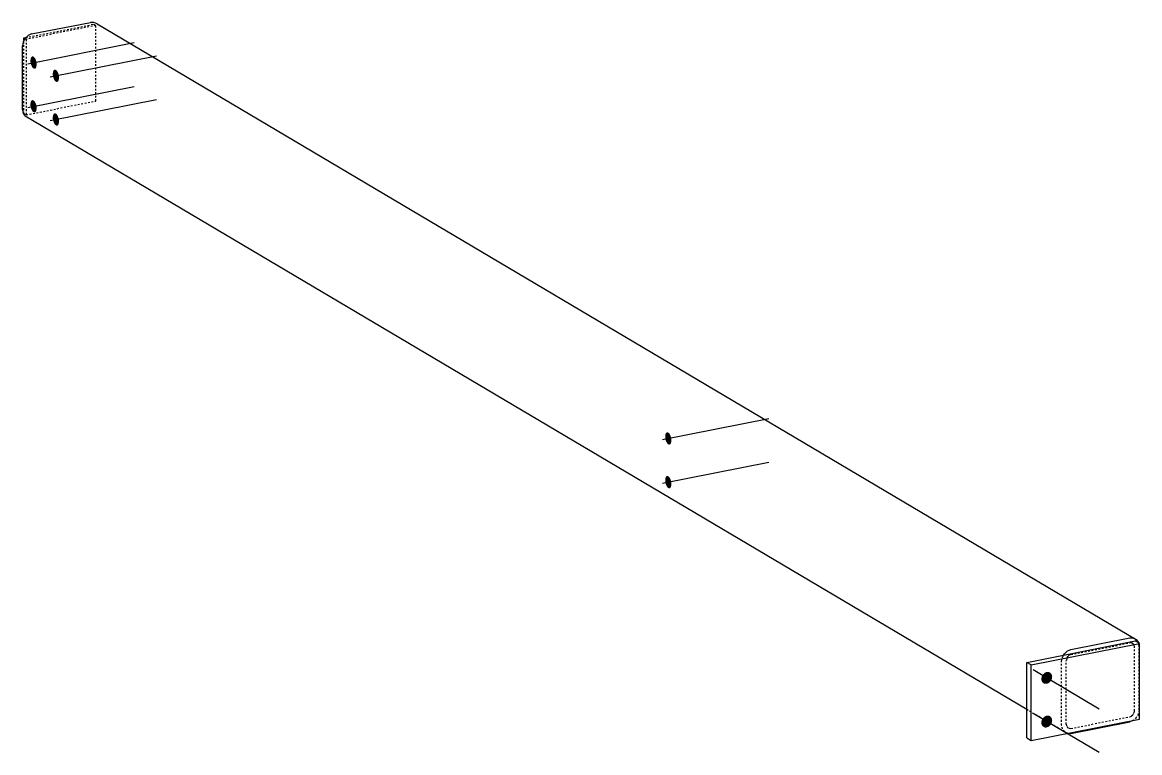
# Model space of a CAD drawing. Header units: millimetres. Extents: x 5 to 23595, y 2 to 841.
# Drawn here: x 8757 to 10007, y 24 to 841 of the extents above; entities that cross this region are included whole.
import ezdxf

# ---------------------------------------------------------------- set-up
doc = ezdxf.new("R2010")
doc.units = ezdxf.units.MM
doc.linetypes.add('DXK_LINE_DOT2', pattern=[3.9198, 1.9599, -1.9599])
doc.layers.add('STÅL', color=7, linetype='Continuous')

msp = doc.modelspace()

# ---------------------------------------------------------------- hatches: boundary and pattern name
at = {"layer": 'STÅL', "linetype": 'Continuous'}
for points in [[(8773, 797), (8773.2, 795.5), (8773.3, 794.1), (8773.2, 792.8), (8772.9, 791.6), (8772.6, 790.7), (8772.1, 790), (8771.5, 789.6), (8770.8, 789.4), (8770.1, 789.6), (8769.3, 790.1), (8768.6, 790.8), (8768, 791.8), (8767.4, 793), (8766.9, 794.3), (8766.5, 795.7), (8766.3, 797.1), (8766.3, 798.5), (8766.4, 799.8), (8766.6, 801), (8767, 802), (8767.5, 802.7), (8768.1, 803.1), (8768.8, 803.2), (8769.5, 803.1), (8770.2, 802.6), (8770.9, 801.9), (8771.6, 800.9), (8772.2, 799.7), (8772.6, 798.4)], [(8798, 782.2), (8798.2, 780.7), (8798.3, 779.3), (8798.2, 778), (8797.9, 776.8), (8797.6, 775.9), (8797.1, 775.2), (8796.5, 774.8), (8795.8, 774.6), (8795.1, 774.8), (8794.3, 775.2), (8793.6, 776), (8793, 777), (8792.4, 778.1), (8791.9, 779.5), (8791.5, 780.9), (8791.3, 782.3), (8791.3, 783.7), (8791.4, 785), (8791.6, 786.2), (8792, 787.1), (8792.5, 787.9), (8793.1, 788.3), (8793.8, 788.4), (8794.5, 788.2), (8795.2, 787.8), (8795.9, 787), (8796.6, 786.1), (8797.2, 784.9), (8797.6, 783.6)], [(8773, 748.1), (8773.2, 746.7), (8773.3, 745.3), (8773.2, 743.9), (8772.9, 742.8), (8772.6, 741.8), (8772.1, 741.1), (8771.5, 740.7), (8770.8, 740.6), (8770.1, 740.7), (8769.3, 741.2), (8768.6, 741.9), (8768, 742.9), (8767.4, 744.1), (8766.9, 745.4), (8766.5, 746.8), (8766.3, 748.3), (8766.3, 749.7), (8766.4, 751), (8766.6, 752.1), (8767, 753.1), (8767.5, 753.8), (8768.1, 754.2), (8768.8, 754.4), (8769.5, 754.2), (8770.2, 753.7), (8770.9, 753), (8771.6, 752), (8772.2, 750.8), (8772.6, 749.5)], [(8798, 733.3), (8798.2, 731.8), (8798.3, 730.4), (8798.2, 729.1), (8797.9, 728), (8797.6, 727), (8797.1, 726.3), (8796.5, 725.9), (8795.8, 725.8), (8795.1, 725.9), (8794.3, 726.4), (8793.6, 727.1), (8793, 728.1), (8792.4, 729.3), (8791.9, 730.6), (8791.5, 732), (8791.3, 733.5), (8791.3, 734.9), (8791.4, 736.2), (8791.6, 737.3), (8792, 738.3), (8792.5, 739), (8793.1, 739.4), (8793.8, 739.5), (8794.5, 739.4), (8795.2, 738.9), (8795.9, 738.2), (8796.6, 737.2), (8797.2, 736), (8797.6, 734.7)], [(9483, 376.4), (9483.2, 374.9), (9483.3, 373.5), (9483.2, 372.2), (9482.9, 371), (9482.6, 370.1), (9482.1, 369.4), (9481.5, 369), (9480.8, 368.8), (9480.1, 369), (9479.3, 369.5), (9478.6, 370.2), (9478, 371.2), (9477.4, 372.3), (9476.9, 373.7), (9476.5, 375.1), (9476.3, 376.5), (9476.3, 377.9), (9476.4, 379.2), (9476.6, 380.4), (9477, 381.4), (9477.5, 382.1), (9478.1, 382.5), (9478.8, 382.6), (9479.5, 382.5), (9480.2, 382), (9480.9, 381.3), (9481.6, 380.3), (9482.2, 379.1), (9482.6, 377.8)], [(9483, 327.5), (9483.2, 326.1), (9483.3, 324.6), (9483.2, 323.3), (9482.9, 322.2), (9482.6, 321.2), (9482.1, 320.5), (9481.5, 320.1), (9480.8, 320), (9480.1, 320.1), (9479.3, 320.6), (9478.6, 321.3), (9478, 322.3), (9477.4, 323.5), (9476.9, 324.8), (9476.5, 326.2), (9476.3, 327.7), (9476.3, 329.1), (9476.4, 330.4), (9476.6, 331.5), (9477, 332.5), (9477.5, 333.2), (9478.1, 333.6), (9478.8, 333.8), (9479.5, 333.6), (9480.2, 333.1), (9480.9, 332.4), (9481.6, 331.4), (9482.2, 330.2), (9482.6, 328.9)], [(9898.2, 110.7), (9899.1, 111.9), (9900.1, 112.9), (9901.2, 113.7), (9902.5, 114.3), (9903.8, 114.5), (9905, 114.5), (9906.2, 114.1), (9907.2, 113.5), (9908, 112.7), (9908.7, 111.6), (9909, 110.4), (9909.2, 109), (9909, 107.6), (9908.7, 106.2), (9908, 104.9), (9907.2, 103.7), (9906.1, 102.7), (9905, 101.9), (9903.7, 101.4), (9902.5, 101.2), (9901.2, 101.2), (9900.1, 101.5), (9899.1, 102.1), (9898.2, 103), (9897.6, 104.1), (9897.2, 105.3), (9897.1, 106.6), (9897.2, 108), (9897.6, 109.4)], [(9898.2, 61.9), (9899.1, 63.1), (9900.1, 64.1), (9901.2, 64.9), (9902.5, 65.4), (9903.8, 65.6), (9905, 65.6), (9906.2, 65.3), (9907.2, 64.7), (9908, 63.8), (9908.7, 62.7), (9909, 61.5), (9909.2, 60.2), (9909, 58.8), (9908.7, 57.4), (9908, 56.1), (9907.2, 54.9), (9906.1, 53.9), (9905, 53.1), (9903.7, 52.6), (9902.5, 52.3), (9901.2, 52.3), (9900.1, 52.7), (9899.1, 53.3), (9898.2, 54.1), (9897.6, 55.2), (9897.2, 56.4), (9897.1, 57.8), (9897.2, 59.2), (9897.6, 60.6)]]:
    msp.add_hatch(color=96, dxfattribs=at).paths.add_polyline_path(points)

# ---------------------------------------------------------------- linework, layer by layer
at = {"layer": 'STÅL', "color": 7, "linetype": 'DXK_LINE_DOT2'}
for p, q in [((8761.1, 824.3), (8837, 839.3)), ((8839.5, 837.8), (8761.6, 822.4)), ((8837, 839.3), (8839.5, 837.8)), ((8839.5, 753.3), (8839.5, 837.8)), ((8759.1, 739.3), (8759.1, 821.4)), ((8760.1, 823.3), (8761.6, 822.4)), ((8761.6, 822.4), (8761.6, 737.9)), ((8761.6, 737.9), (8839.5, 753.3)), ((8759.1, 739.3), (8761.6, 737.9)), ((9930.2, 134), (9996, 147)), ((9998, 147), (9996, 147)), ((9999.7, 146.1), (9998, 147)), ((10000.8, 144.5), (9999.7, 146.1)), ((10001.2, 142.4), (10000.8, 144.5)), ((10001.2, 71), (10001.2, 142.4)), ((10006.4, 143.4), (10005.7, 147)), ((10006.4, 72), (10006.4, 143.4)), ((9919.8, 126.3), (9920.6, 130.8)), ((9919.8, 54.9), (9919.8, 126.3)), ((9920.6, 130.8), (9922, 133.4)), ((9925.4, 129.6), (9925, 127.4)), ((9925, 56), (9925, 127.4)), ((9926.5, 131.7), (9925.4, 129.6)), ((9928.2, 133.2), (9926.5, 131.7)), ((9930.2, 134), (9928.2, 133.2)), ((9922.8, 47.6), (9880.8, 72.4)), ((9930.2, 51.3), (9996, 64.3)), ((9996, 64.3), (9998, 65.2)), ((9998, 65.2), (9999.7, 66.7)), ((9999.7, 66.7), (10000.8, 68.8)), ((10003.3, 63.5), (10000, 60.3)), ((10000.8, 68.8), (10001.2, 71)), ((10005.6, 67.6), (10003.3, 63.5)), ((10006.4, 72), (10005.6, 67.6)), ((9920.6, 50.8), (9919.8, 54.9)), ((9922.8, 47.6), (9920.6, 50.8)), ((9925, 56), (9925.4, 53.9)), ((9925.4, 53.9), (9926.5, 52.3)), ((9926.5, 52.3), (9928.2, 51.4)), ((9928.2, 51.4), (9930.2, 51.3)), ((10000, 60.3), (9999.4, 60.1)), ((9926.2, 45.8), (9922.8, 47.6)), ((9926.2, 45.8), (9926.7, 45.8))]:
    msp.add_line(p, q, dxfattribs=at)
at = {"layer": 'STÅL', "color": 2, "linetype": 'Continuous'}
for p, q in [((8767.6, 828.3), (8833.5, 841.3)), ((8837.4, 841.3), (8833.5, 841.3)), ((8840.8, 839.5), (8837.4, 841.3)), ((8840.8, 839.5), (10003.3, 150.8)), ((8763.7, 826.7), (8760.3, 823.6)), ((8767.6, 828.3), (8763.7, 826.7)), ((8758, 819.5), (8757.3, 815)), ((8757.3, 743.6), (8757.3, 815)), ((8760.3, 823.6), (8758, 819.5)), ((8759.1, 823.9), (8761.1, 824.3)), ((8759.1, 823.9), (8760.1, 823.3)), ((8759.1, 821.4), (8759.1, 823.9)), ((8757.3, 743.6), (8758.1, 739.4)), ((8758.1, 739.4), (8760.3, 736.2)), ((9880.8, 72.4), (8760.3, 736.2)), ((9930.2, 139.7), (9996, 152.7)), ((9996, 152.7), (10000, 152.6)), ((10000, 152.6), (10003.3, 150.8)), ((10003.3, 150.8), (10005.6, 147.6)), ((9880.8, 125.2), (10002, 149.2)), ((9885.8, 122.3), (10007, 146.2)), ((9922.8, 134.9), (9926.2, 138)), ((9926.2, 138), (9930.2, 139.7)), ((10007, 146.2), (10002, 149.2)), ((10005.7, 147), (10005.6, 147.6)), ((10007, 61.6), (10007, 146.2)), ((9885.8, 122.3), (9880.8, 125.2)), ((9880.8, 40.7), (9880.8, 125.2)), ((9922, 133.4), (9922.8, 134.9)), ((9885.8, 37.7), (9885.8, 122.3)), ((9885.8, 37.7), (10007, 61.6)), ((9930.2, 45.7), (9996, 58.7)), ((9999.4, 60.1), (9996, 58.7)), ((9880.8, 40.7), (9885.8, 37.7)), ((9926.7, 45.8), (9930.2, 45.7))]:
    msp.add_line(p, q, dxfattribs=at)
at = {"layer": 'STÅL', "color": 96, "linetype": 'Continuous'}
for p, q in [((8763.3, 795), (8882.3, 818.6)), ((8788.3, 780.2), (8907.3, 803.7)), ((8763.3, 746.2), (8882.3, 769.7)), ((8788.3, 731.4), (8907.3, 754.9)), ((9473.3, 374.4), (9592.3, 398)), ((9473.3, 325.6), (9592.3, 349.1)), ((9961.9, 73), (9888.1, 116.7)), ((9961.9, 24.2), (9888.1, 67.9))]:
    msp.add_line(p, q, dxfattribs=at)

doc.saveas('drawing.dxf')
